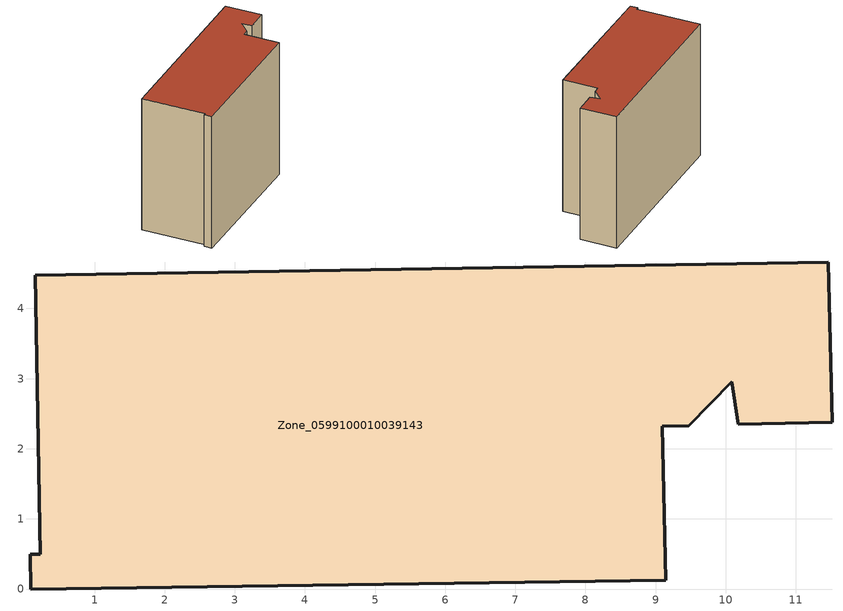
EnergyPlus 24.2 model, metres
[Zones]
Zone_0599100010039143
 floor ground (C_G): 10.09,2.95 9.47,2.33 9.1,2.32 9.14,0.13 0.09,0 0.08,0.49 0.23,0.49 0.15,4.48 11.46,4.66 11.52,2.38 10.18,2.35 z0
 wall outside (C_F): 9.47,2.33 10.09,2.95 10.18,2.35 11.52,2.38 11.46,4.66 0.15,4.48 0.23,0.49 0.08,0.49 0.09,0 9.14,0.13 9.1,2.32 9.47,2.33 z0:8.74
 roof outside (C_R): 10.09,2.95 10.18,2.35 11.52,2.38 11.46,4.66 0.15,4.48 0.23,0.49 0.08,0.49 0.09,0 9.14,0.13 9.1,2.32 9.47,2.33 z8.74
[BUILDING]
Pand.0599100010039143: North Axis=0; Terrain=City; Loads Convergence Tolerance Value=0.04; Temperature Convergence Tolerance Value=0.4; Solar Distribution=FullExterior; Maximum Number of Warmup Days=25; Minimum Number of Warmup Days=1
[Site:Location]
Rotterdam.The.Hague.AP_ZH_NLD Design_Conditions: Latitude=51.96; Longitude=4.45; Time Zone=1; Elevation=-4.5
[SITE:GROUNDTEMPERATURE:BUILDINGSURFACE]
18, 18, 18, 18, 18, 18, 18, 18, 18, 18, 18, 18
[MATERIAL] Thermal Absorptance=0.9; Solar Absorptance=0.7; Visible Absorptance=0.7
Name | Roughness | Thickness | Conductivity | Density | Specific Heat
G.TI.1946 | MediumSmooth | 0.15 | 1 | 540 | 1210
F.TI.1946 | Rough | 0.3 | 0.857143 | 1920 | 840
R.TI.1946 | MediumRough | 0.2 | 0.1 | 1500 | 1000
[CONSTRUCTION]
C_G: G.TI.1946
C_F: F.TI.1946
C_R: R.TI.1946
[ZONE]
Zone_0599100010039143: Type=1; Multiplier=1; Ceiling Height=Autocalculate; Volume=Autocalculate; Floor Area=autocalculate; Part of Total Floor Area=Yes
[ZONEINFILTRATION:DESIGNFLOWRATE]
Infil_Zone_0599100010039143: Zone or ZoneList or Space or SpaceList=Zone_0599100010039143; Schedule=AlwaysOn; Design Flow Rate Calculation Method=Flow/Area; Flow Rate per Floor Area=0.003; Constant Term Coefficient=1; Temperature Term Coefficient=0; Velocity Term Coefficient=0; Velocity Squared Term Coefficient=0
[HVACTEMPLATE:ZONE:IDEALLOADSAIRSYSTEM]
Zone_0599100010039143: Maximum Heating Supply Air Temperature=50; Minimum Cooling Supply Air Temperature=13; Maximum Heating Supply Air Humidity Ratio=0.0156; Minimum Cooling Supply Air Humidity Ratio=0.0077; Heating Limit=NoLimit; Cooling Limit=NoLimit; Dehumidification Control Type=ConstantSensibleHeatRatio; Cooling Sensible Heat Ratio=0.7; Dehumidification Setpoint=60; Humidification Control Type=None; Humidification Setpoint=30; Outdoor Air Method=None; Outdoor Air Flow Rate per Person=0.00944; Outdoor Air Flow Rate per Zone Floor Area=0; Outdoor Air Flow Rate per Zone=0; Demand Controlled Ventilation Type=None; Outdoor Air Economizer Type=NoEconomizer; Heat Recovery Type=None; Sensible Heat Recovery Effectiveness=0.7; Latent Heat Recovery Effectiveness=0.65
[ZONECONTROL:THERMOSTAT]
ThermostatControl_Zone_0599100010039143: Zone or ZoneList=Zone_0599100010039143; Control Type Schedule=DualSetpointControlType; Control 1=Thermostat_Zone_0599100010039143; Temperature Difference Between Cutout And Setpoint=0
[THERMOSTATSETPOINT:DUALSETPOINT]
Thermostat_Zone_0599100010039143: Heating Setpoint Temperature Schedule=HeatingSetpoint_Zone_0599100010039143; Cooling Setpoint Temperature Schedule=CoolingSetpoint_Zone_0599100010039143
[SCHEDULE:COMPACT]
HeatingSetpoint_Zone_0599100010039143: Through: 12/31, For: AllDays, Until: 24:00, 21
CoolingSetpoint_Zone_0599100010039143: Through: 12/31, For: AllDays, Until: 24:00, 24
DualSetpointControlType: Through: 12/31, For: AllDays, Until: 24:00, 4
AlwaysOn: Through: 12/31, For: AllDays, Until: 24:00, 1
